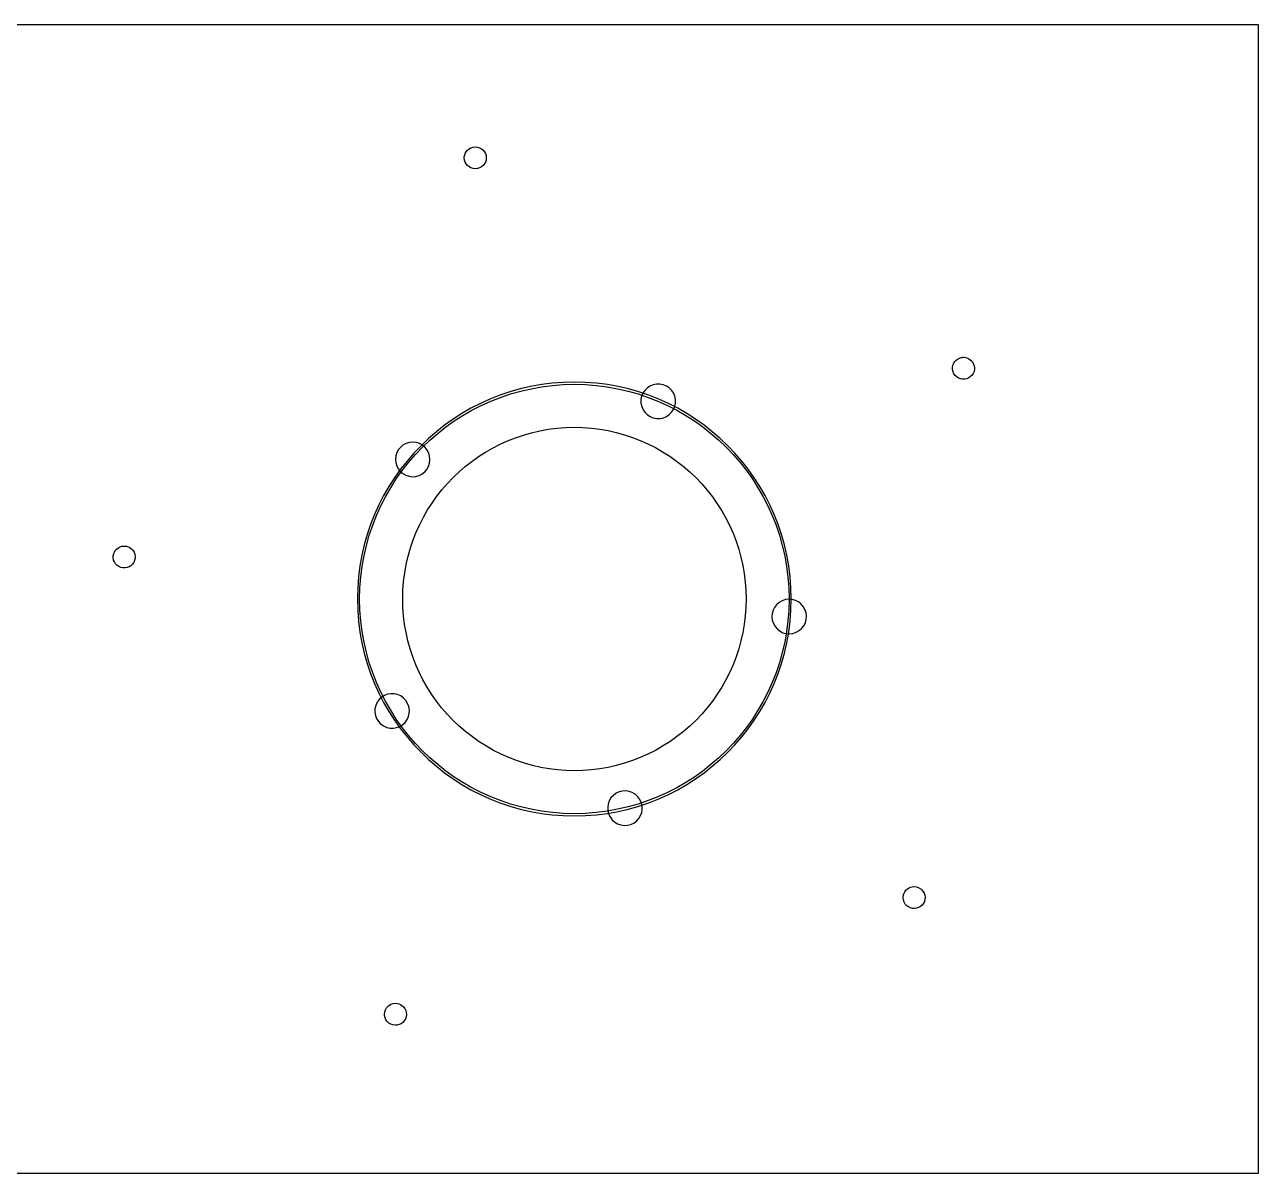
# Model space of a CAD drawing. Extents: x -14 to 217, y -21 to 85.
# Drawn here: x 103.9 to 217.2, y -21 to 84.5 of the extents above; entities that cross this region are included whole.
import ezdxf

# ---------------------------------------------------------------- set-up
doc = ezdxf.new("R2010")
doc.units = 0
doc.layers.get('0').update_dxf_attribs({"color": 160})

msp = doc.modelspace()

# ---------------------------------------------------------------- linework, layer by layer
at = {"color": 1}
for p, q in [((101.6, 84.51), (217.22, 84.51)), ((217.22, 84.51), (217.22, -21.01)), ((217.22, -21.01), (101.6, -21.01))]:
    msp.add_line(p, q, dxfattribs=at)
at = {"color": 3}
for points in [[(144.29, 72.28), (144.29, 72.83), (144.74, 73.29), (145.3, 73.29)], [(145.3, 73.29), (145.86, 73.29), (146.31, 72.83), (146.31, 72.28)], [(145.3, 71.27), (144.74, 71.27), (144.29, 71.72), (144.29, 72.28)], [(146.31, 72.28), (146.31, 71.72), (145.86, 71.27), (145.3, 71.27)], [(189.18, 52.63), (189.01, 53.16), (189.3, 53.73), (189.83, 53.9)], [(189.83, 53.9), (189.96, 53.94), (190.09, 53.96), (190.22, 53.95)], [(190.22, 53.95), (190.62, 53.91), (190.97, 53.65), (191.1, 53.25)], [(190.45, 51.98), (189.92, 51.81), (189.35, 52.1), (189.18, 52.63)], [(191.1, 53.25), (191.27, 52.72), (190.98, 52.15), (190.45, 51.98)], [(154.4, 51.67), (143.4, 51.67), (134.48, 42.75), (134.48, 31.75)], [(134.68, 31.75), (134.68, 42.64), (143.5, 51.47), (154.4, 51.47)], [(174.32, 31.75), (174.32, 42.75), (165.4, 51.67), (154.4, 51.67)], [(154.4, 51.47), (165.29, 51.47), (174.12, 42.64), (174.12, 31.75)], [(161.94, 51.49), (161.07, 51.4), (160.43, 50.61), (160.52, 49.74)], [(163.68, 50.07), (163.59, 50.95), (162.81, 51.58), (161.94, 51.49)], [(162.27, 48.33), (163.14, 48.42), (163.77, 49.2), (163.68, 50.07)], [(160.52, 49.74), (160.62, 48.87), (161.4, 48.24), (162.27, 48.33)], [(139.88, 46.12), (139.02, 46.3), (138.18, 45.76), (138, 44.9)], [(141.1, 44.24), (141.28, 45.09), (140.74, 45.94), (139.88, 46.12)], [(138, 44.9), (137.82, 44.04), (138.36, 43.2), (139.22, 43.02)], [(139.22, 43.02), (140.08, 42.83), (140.92, 43.38), (141.1, 44.24)], [(112.09, 35.92), (112.22, 36.32), (112.57, 36.58), (112.97, 36.61)], [(112.97, 36.61), (113.1, 36.62), (113.23, 36.61), (113.37, 36.57)], [(113.37, 36.57), (113.9, 36.39), (114.19, 35.82), (114.01, 35.29)], [(112.74, 34.65), (112.21, 34.82), (111.92, 35.39), (112.09, 35.92)], [(114.01, 35.29), (113.84, 34.76), (113.27, 34.47), (112.74, 34.65)], [(134.48, 31.75), (134.48, 20.75), (143.4, 11.83), (154.4, 11.83)], [(154.4, 12.03), (143.5, 12.03), (134.68, 20.86), (134.68, 31.75)], [(154.4, 11.83), (165.4, 11.83), (174.32, 20.75), (174.32, 31.75)], [(174.12, 31.75), (174.12, 20.86), (165.29, 12.03), (154.4, 12.03)], [(175.58, 30.79), (175.22, 31.59), (174.29, 31.95), (173.49, 31.59)], [(173.49, 31.59), (172.69, 31.23), (172.32, 30.3), (172.68, 29.5)], [(174.78, 28.69), (175.58, 29.05), (175.94, 29.98), (175.58, 30.79)], [(172.68, 29.5), (173.04, 28.69), (173.97, 28.33), (174.78, 28.69)], [(138.45, 22.84), (137.7, 23.28), (136.72, 23.02), (136.29, 22.26)], [(139.04, 20.67), (139.47, 21.43), (139.21, 22.4), (138.45, 22.84)], [(136.29, 22.26), (135.85, 21.5), (136.11, 20.53), (136.87, 20.09)], [(136.87, 20.09), (137.63, 19.65), (138.6, 19.92), (139.04, 20.67)], [(157.98, 13.71), (157.33, 13.13), (157.28, 12.12), (157.87, 11.47)], [(160.23, 13.59), (159.64, 14.25), (158.64, 14.3), (157.98, 13.71)], [(160.11, 11.35), (160.76, 11.94), (160.81, 12.94), (160.23, 13.59)], [(157.87, 11.47), (158.45, 10.82), (159.46, 10.77), (160.11, 11.35)], [(184.79, 3.73), (184.46, 4.18), (184.56, 4.81), (185.01, 5.14)], [(185.01, 5.14), (185.18, 5.26), (185.38, 5.32), (185.57, 5.33)], [(185.57, 5.33), (185.89, 5.34), (186.22, 5.2), (186.42, 4.91)], [(186.42, 4.91), (186.75, 4.46), (186.65, 3.83), (186.2, 3.5)], [(186.2, 3.5), (185.75, 3.18), (185.12, 3.28), (184.79, 3.73)], [(137.15, -5.8), (137.35, -5.52), (137.68, -5.37), (138, -5.38)], [(138, -5.38), (138.19, -5.39), (138.39, -5.45), (138.56, -5.58)], [(138.56, -5.58), (139.01, -5.9), (139.11, -6.54), (138.78, -6.99)], [(137.37, -7.21), (136.92, -6.88), (136.82, -6.25), (137.15, -5.8)], [(138.78, -6.99), (138.45, -7.44), (137.82, -7.54), (137.37, -7.21)]]:
    msp.add_open_spline(points, degree=3, dxfattribs=at)
at = {"color": 5}
for points in [[(138.64, 31.75), (138.64, 40.46), (145.7, 47.52), (154.41, 47.52)], [(154.41, 47.52), (158.59, 47.52), (162.61, 45.86), (165.56, 42.9)], [(165.56, 42.9), (168.52, 39.94), (170.18, 35.93), (170.18, 31.75)], [(143.26, 20.6), (140.3, 23.56), (138.64, 27.57), (138.64, 31.75)], [(170.18, 31.75), (170.18, 27.57), (168.52, 23.56), (165.56, 20.6)], [(154.41, 15.98), (150.23, 15.98), (146.22, 17.64), (143.26, 20.6)], [(165.56, 20.6), (162.61, 17.64), (158.59, 15.98), (154.41, 15.98)]]:
    msp.add_open_spline(points, degree=3, dxfattribs=at)

doc.saveas('drawing.dxf')
